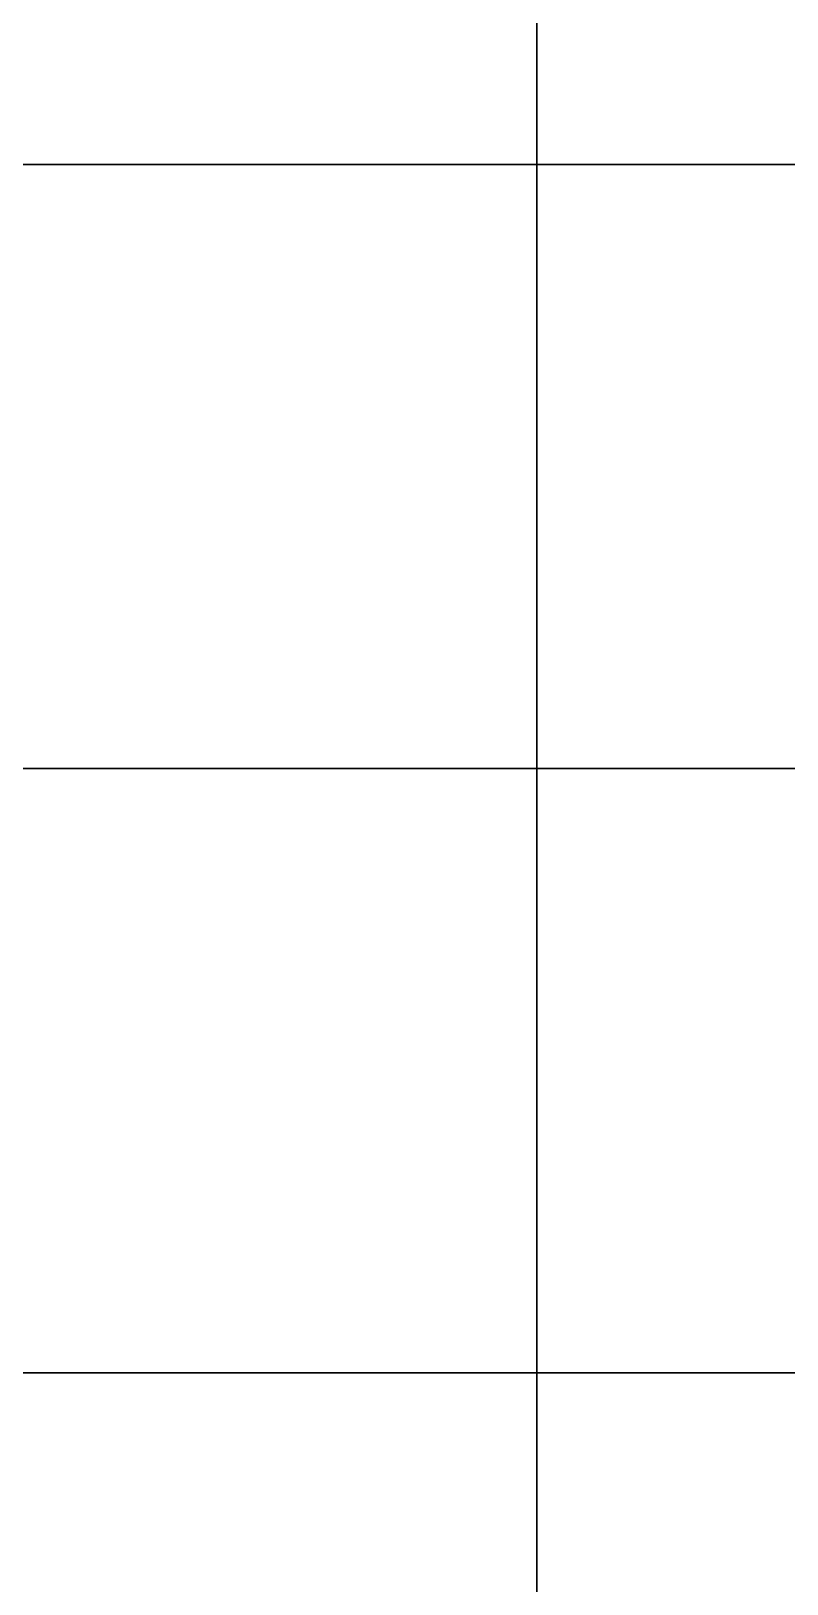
# Model space of a CAD drawing. Header units: millimetres. Extents: x -73584 to -37571, y -61249 to -50748.
# Drawn here: x -54203 to -53577, y -54536 to -53250 of the extents above; entities that cross this region are included whole.
import ezdxf

# ---------------------------------------------------------------- set-up
doc = ezdxf.new("R2010")
doc.units = ezdxf.units.MM
doc.header["$LTSCALE"] = 200
doc.layers.add('DIM', color=3, linetype='Continuous')

# ---------------------------------------------------------------- blocks, each defined once
blk = doc.blocks.new('*U93')
at = {"layer": 'DIM', "color": 0}
blk.add_lwpolyline([(-250, -250), (250, -250), (250, 250), (-250, 250)], close=True, dxfattribs=at)
blk = doc.blocks.new('*U94')
at = {"layer": 'DIM', "color": 0, "linetype": 'ByBlock', "lineweight": -2, "transparency": 16777216}
for p in [(500, 2000), (1000, 2000), (500, 1500), (1000, 1500), (500, 1000), (1000, 1000), (500, 500), (1000, 500)]:
    blk.add_blockref('*U93', p, dxfattribs=at)

msp = doc.modelspace()

# ---------------------------------------------------------------- block references
at = {"layer": 'DIM', "color": 0}
msp.add_blockref('*U94', (-54534.278, -55110.758), dxfattribs=at)

doc.saveas('drawing.dxf')
